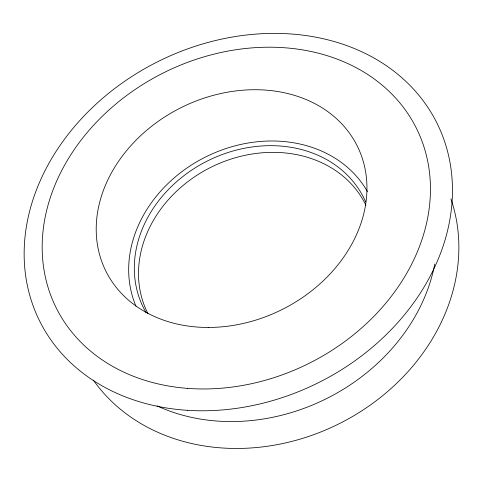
<?xml version="1.0" encoding="UTF-8"?>
<svg xmlns="http://www.w3.org/2000/svg" width="483" height="483" viewBox="0 0 483 483"><rect width="100%" height="100%" fill="white"/><g stroke="black" fill="none" stroke-linecap="round" stroke-linejoin="round"><path stroke-width="0.72" d="M450.911 198.869A201.912 170.571 -26.5 0 1 340.298 423.156A201.912 170.571 -26.5 0 1 93.316 380.091M147.883 313.539A121.734 102.299 -26.5 0 1 211.156 167.16A121.734 102.299 -26.5 0 1 365.921 205.233M434.748 264.062A186.275 155.955 -26.5 0 1 157.06 405.883M135.983 306.258A129.305 108.15 -26.5 0 1 206.156 156.697A129.305 108.15 -26.5 0 1 367.448 191.612M146.089 312.646A123.105 102.933 -26.5 0 1 207.171 161.093A123.105 102.933 -26.5 0 1 365.697 201.942M187.495 388.374A201.242 162.463 -26.5 0 0 423.446 145.292A201.242 162.463 -26.5 0 0 97.989 120.587A201.242 162.463 -26.5 0 0 187.495 388.374M187.283 410.309A221.945 179.489 -26.5 0 0 443.949 139.623A221.945 179.489 -26.5 0 0 83.686 116.325A221.945 179.489 -26.5 0 0 187.283 410.309M208.179 327.456A140.402 112.877 -26.5 0 0 358.742 149.138A140.402 112.877 -26.5 0 0 127.802 149.181A140.402 112.877 -26.5 0 0 208.179 327.456"/></g></svg>
